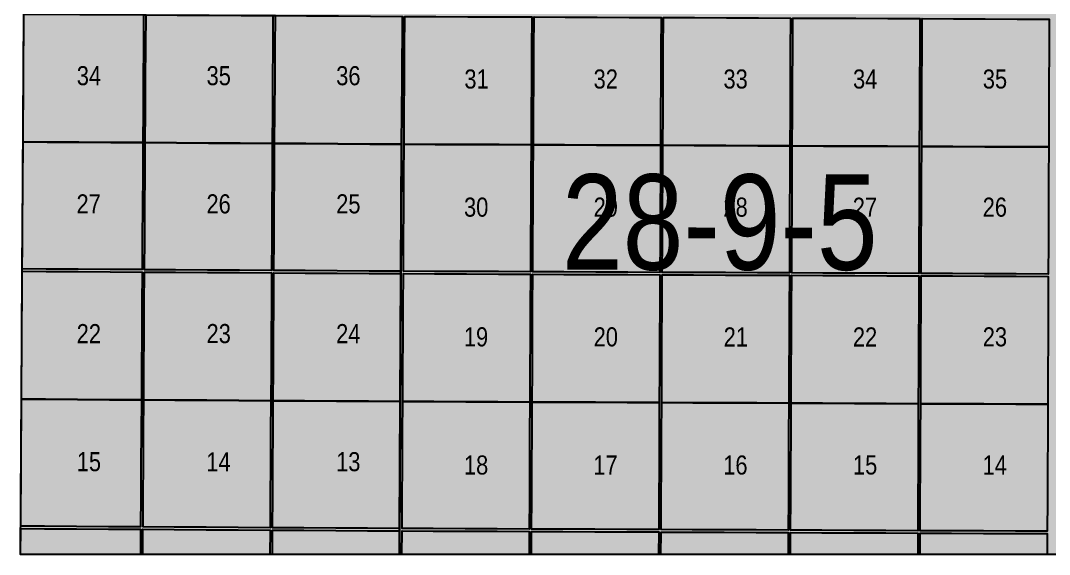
# Model space of a CAD drawing. Extents: x 639460 to 650829, y 5702863 to 5715975.
# Drawn here: x 644716.3 to 645147.6, y 5711990 to 5712213.6 of the extents above; entities that cross this region are included whole.
import ezdxf

# ---------------------------------------------------------------- set-up
doc = ezdxf.new("R2010")
doc.units = 0
doc.header["$LTSCALE"] = 5
doc.linetypes.add('DASHED2', pattern=[9.525, 6.35, -3.175])
doc.layers.add('Quarters', color=8, linetype='Continuous')
doc.layers.add('RoadSeg', color=57, linetype='DASHED2')
doc.layers.add('ROUTE-MAP-BACKGROUND-H', color=7, linetype='Continuous', true_color=0xf0ebff)
doc.styles.add('120', font='ARIALN.TTF', dxfattribs={"height": 13})

msp = doc.modelspace()

# ---------------------------------------------------------------- hatches: boundary and pattern name
at = {"layer": 'ROUTE-MAP-BACKGROUND-H'}
h = msp.add_hatch(color=256, dxfattribs=at)
h.dxf.hatch_style = 1
h.paths.add_polyline_path([(644722.08, 5712923.1), (644716.33, 5711989.96), (646823.87, 5711989.96), (646818.02, 5712923.32)])

# ---------------------------------------------------------------- linework, layer by layer
at = {"layer": 'Quarters'}
for points in [[(644875.19, 5711989.96), (644716.33, 5711989.96), (644717.72, 5712216.37), (644741.13, 5712216.23), (644767.91, 5712216.06), (644768.91, 5712216.06), (644795.36, 5712215.9), (644822.14, 5712215.73), (644823.14, 5712215.73), (644849.59, 5712215.57), (644876.37, 5712215.4), (644876.23, 5712188.62), (644876.08, 5712161.84), (644875.94, 5712135.06), (644875.8, 5712108.61), (644875.8, 5712107.61), (644875.66, 5712080.83), (644875.52, 5712054.05), (644875.38, 5712027.27), (644875.24, 5712000.82), (644875.24, 5711999.82), (644875.19, 5711989.96)], [(644727.41, 5712162.75), (644717.39, 5712162.81), (644717.72, 5712216.37), (644727.74, 5712216.31), (644741.13, 5712216.23), (644754.52, 5712216.15), (644767.91, 5712216.06), (644767.83, 5712202.67), (644767.75, 5712189.28), (644767.67, 5712175.89), (644767.59, 5712162.5), (644754.2, 5712162.59), (644740.8, 5712162.67), (644727.41, 5712162.75)], [(644781.66, 5712162.42), (644768.6, 5712162.5), (644768.68, 5712175.89), (644768.76, 5712189.28), (644768.83, 5712202.67), (644768.91, 5712216.06), (644781.97, 5712215.98), (644795.36, 5712215.9), (644808.75, 5712215.81), (644822.14, 5712215.73), (644822.06, 5712202.34), (644821.99, 5712188.95), (644821.91, 5712175.56), (644821.84, 5712162.17), (644808.44, 5712162.25), (644795.05, 5712162.34), (644781.66, 5712162.42)], [(644835.9, 5712162.09), (644822.84, 5712162.17), (644822.92, 5712175.56), (644822.99, 5712188.95), (644823.07, 5712202.34), (644823.14, 5712215.73), (644836.2, 5712215.65), (644849.59, 5712215.57), (644862.98, 5712215.48), (644876.37, 5712215.4), (644876.3, 5712202.01), (644876.23, 5712188.62), (644876.16, 5712175.23), (644876.08, 5712161.84), (644862.69, 5712161.92), (644849.3, 5712162.01), (644835.9, 5712162.09)], [(644890.15, 5712161.78), (644877.09, 5712161.84), (644877.16, 5712175.23), (644877.23, 5712188.62), (644877.3, 5712202.01), (644877.37, 5712215.4), (644890.43, 5712215.34), (644903.82, 5712215.29), (644917.21, 5712215.23), (644930.6, 5712215.18), (644930.54, 5712201.79), (644930.47, 5712188.39), (644930.4, 5712175), (644930.33, 5712161.61), (644916.94, 5712161.67), (644903.54, 5712161.73), (644890.15, 5712161.78)], [(644944.4, 5712161.55), (644931.34, 5712161.61), (644931.41, 5712175), (644931.47, 5712188.39), (644931.54, 5712201.78), (644931.61, 5712215.17), (644944.66, 5712215.12), (644958.06, 5712215.06), (644971.45, 5712215), (644984.84, 5712214.95), (644984.78, 5712201.55), (644984.71, 5712188.16), (644984.65, 5712174.77), (644984.59, 5712161.38), (644971.19, 5712161.44), (644957.8, 5712161.5), (644944.4, 5712161.55)], [(644998.65, 5712161.32), (644985.59, 5712161.38), (644985.66, 5712174.77), (644985.72, 5712188.16), (644985.78, 5712201.55), (644985.84, 5712214.94), (644998.9, 5712214.89), (645012.29, 5712214.83), (645025.69, 5712214.77), (645039.08, 5712214.71), (645039.02, 5712201.32), (645038.96, 5712187.93), (645038.9, 5712174.54), (645038.84, 5712161.15), (645025.45, 5712161.21), (645012.05, 5712161.27), (644998.65, 5712161.32)], [(645052.91, 5712161.09), (645039.85, 5712161.15), (645039.91, 5712174.54), (645039.96, 5712187.93), (645040.02, 5712201.32), (645040.08, 5712214.71), (645053.14, 5712214.66), (645066.53, 5712214.6), (645079.92, 5712214.54), (645093.32, 5712214.48), (645093.26, 5712201.09), (645093.21, 5712187.7), (645093.15, 5712174.31), (645093.1, 5712160.92), (645079.7, 5712160.98), (645066.31, 5712161.03), (645052.91, 5712161.09)], [(645107.17, 5712160.86), (645094.1, 5712160.92), (645094.16, 5712174.31), (645094.21, 5712187.7), (645094.27, 5712201.09), (645094.32, 5712214.48), (645107.38, 5712214.42), (645120.77, 5712214.37), (645134.16, 5712214.31), (645147.55, 5712214.25), (645147.5, 5712200.86), (645147.45, 5712187.47), (645147.4, 5712174.08), (645147.35, 5712160.69), (645133.96, 5712160.75), (645120.56, 5712160.8), (645107.17, 5712160.86)], [(644727.08, 5712109.52), (644717.06, 5712109.58), (644717.39, 5712162.81), (644727.41, 5712162.75), (644740.8, 5712162.67), (644754.2, 5712162.59), (644767.59, 5712162.5), (644767.51, 5712149.11), (644767.43, 5712135.72), (644767.35, 5712122.33), (644767.28, 5712109.28), (644753.88, 5712109.36), (644740.48, 5712109.44), (644727.08, 5712109.52)], [(644781.34, 5712109.19), (644768.28, 5712109.27), (644768.36, 5712122.33), (644768.44, 5712135.72), (644768.52, 5712149.11), (644768.6, 5712162.5), (644781.66, 5712162.42), (644795.05, 5712162.34), (644808.44, 5712162.25), (644821.84, 5712162.17), (644821.76, 5712148.78), (644821.69, 5712135.39), (644821.61, 5712122), (644821.54, 5712108.95), (644808.14, 5712109.03), (644794.74, 5712109.11), (644781.34, 5712109.19)], [(644835.61, 5712108.86), (644822.54, 5712108.94), (644822.62, 5712122), (644822.69, 5712135.39), (644822.77, 5712148.78), (644822.84, 5712162.17), (644835.9, 5712162.09), (644849.3, 5712162.01), (644862.69, 5712161.92), (644876.08, 5712161.84), (644876.01, 5712148.45), (644875.94, 5712135.06), (644875.87, 5712121.67), (644875.8, 5712108.61), (644862.4, 5712108.7), (644849, 5712108.78), (644835.61, 5712108.86)], [(644889.87, 5712108.56), (644876.81, 5712108.61), (644876.88, 5712121.67), (644876.95, 5712135.06), (644877.02, 5712148.45), (644877.09, 5712161.84), (644890.15, 5712161.78), (644903.54, 5712161.73), (644916.94, 5712161.67), (644930.33, 5712161.61), (644930.27, 5712148.22), (644930.2, 5712134.83), (644930.13, 5712121.44), (644930.07, 5712108.39), (644916.67, 5712108.44), (644903.27, 5712108.5), (644889.87, 5712108.56)], [(644944.14, 5712108.33), (644931.07, 5712108.38), (644931.14, 5712121.44), (644931.2, 5712134.83), (644931.27, 5712148.22), (644931.34, 5712161.61), (644944.4, 5712161.55), (644957.8, 5712161.5), (644971.19, 5712161.44), (644984.59, 5712161.38), (644984.53, 5712147.99), (644984.46, 5712134.6), (644984.4, 5712121.21), (644984.34, 5712108.15), (644970.94, 5712108.21), (644957.54, 5712108.27), (644944.14, 5712108.33)], [(644998.41, 5712108.09), (644985.34, 5712108.15), (644985.4, 5712121.21), (644985.47, 5712134.6), (644985.53, 5712147.99), (644985.59, 5712161.38), (644998.65, 5712161.32), (645012.05, 5712161.27), (645025.45, 5712161.21), (645038.84, 5712161.15), (645038.78, 5712147.76), (645038.73, 5712134.37), (645038.67, 5712120.98), (645038.61, 5712107.92), (645025.21, 5712107.98), (645011.81, 5712108.04), (644998.41, 5712108.09)], [(645052.68, 5712107.86), (645039.61, 5712107.92), (645039.67, 5712120.97), (645039.73, 5712134.37), (645039.79, 5712147.76), (645039.85, 5712161.15), (645052.91, 5712161.09), (645066.31, 5712161.03), (645079.7, 5712160.98), (645093.1, 5712160.92), (645093.05, 5712147.53), (645092.99, 5712134.14), (645092.94, 5712120.75), (645092.89, 5712107.69), (645079.48, 5712107.75), (645066.08, 5712107.81), (645052.68, 5712107.86)], [(645106.96, 5712107.63), (645093.89, 5712107.69), (645093.94, 5712120.74), (645094, 5712134.13), (645094.05, 5712147.53), (645094.1, 5712160.92), (645107.17, 5712160.86), (645120.56, 5712160.8), (645133.96, 5712160.75), (645147.35, 5712160.69), (645147.3, 5712147.3), (645147.25, 5712133.91), (645147.2, 5712120.51), (645147.16, 5712107.46), (645133.76, 5712107.52), (645120.36, 5712107.57), (645106.96, 5712107.63)], [(644726.75, 5712054.96), (644716.73, 5712055.02), (644717.06, 5712108.58), (644727.08, 5712108.52), (644740.47, 5712108.44), (644753.87, 5712108.36), (644767.27, 5712108.27), (644767.19, 5712094.88), (644767.11, 5712081.49), (644767.04, 5712068.1), (644766.96, 5712054.71), (644753.55, 5712054.8), (644740.15, 5712054.88), (644726.75, 5712054.96)], [(644781.03, 5712054.63), (644767.96, 5712054.71), (644768.04, 5712068.1), (644768.12, 5712081.49), (644768.2, 5712094.88), (644768.28, 5712108.27), (644781.34, 5712108.19), (644794.74, 5712108.11), (644808.14, 5712108.02), (644821.53, 5712107.94), (644821.46, 5712094.55), (644821.39, 5712081.16), (644821.31, 5712067.77), (644821.24, 5712054.38), (644807.83, 5712054.46), (644794.43, 5712054.55), (644781.03, 5712054.63)], [(644835.31, 5712054.3), (644822.24, 5712054.38), (644822.32, 5712067.77), (644822.39, 5712081.16), (644822.46, 5712094.55), (644822.54, 5712107.94), (644835.6, 5712107.86), (644849, 5712107.77), (644862.4, 5712107.69), (644875.8, 5712107.61), (644875.73, 5712094.22), (644875.66, 5712080.83), (644875.59, 5712067.44), (644875.52, 5712054.05), (644862.12, 5712054.13), (644848.71, 5712054.21), (644835.31, 5712054.3)], [(644889.59, 5712053.99), (644876.52, 5712054.04), (644876.59, 5712067.43), (644876.66, 5712080.82), (644876.73, 5712094.22), (644876.8, 5712107.61), (644889.86, 5712107.55), (644903.26, 5712107.49), (644916.66, 5712107.44), (644930.06, 5712107.38), (644930, 5712093.99), (644929.93, 5712080.6), (644929.87, 5712067.21), (644929.8, 5712053.82), (644916.4, 5712053.88), (644902.99, 5712053.93), (644889.59, 5712053.99)], [(644943.88, 5712053.76), (644930.81, 5712053.81), (644930.87, 5712067.21), (644930.94, 5712080.6), (644931, 5712093.99), (644931.07, 5712107.38), (644944.13, 5712107.32), (644957.53, 5712107.26), (644970.93, 5712107.21), (644984.33, 5712107.15), (644984.27, 5712093.76), (644984.21, 5712080.37), (644984.15, 5712066.98), (644984.09, 5712053.59), (644970.68, 5712053.64), (644957.28, 5712053.7), (644943.88, 5712053.76)], [(644998.16, 5712053.53), (644985.09, 5712053.58), (644985.15, 5712066.97), (644985.22, 5712080.36), (644985.28, 5712093.76), (644985.34, 5712107.15), (644998.4, 5712107.09), (645011.8, 5712107.03), (645025.21, 5712106.98), (645038.61, 5712106.92), (645038.55, 5712093.53), (645038.49, 5712080.14), (645038.43, 5712066.75), (645038.38, 5712053.36), (645024.97, 5712053.41), (645011.57, 5712053.47), (644998.16, 5712053.53)], [(645052.45, 5712053.3), (645039.38, 5712053.35), (645039.44, 5712066.74), (645039.5, 5712080.13), (645039.55, 5712093.52), (645039.61, 5712106.91), (645052.68, 5712106.86), (645066.08, 5712106.8), (645079.48, 5712106.74), (645092.88, 5712106.69), (645092.83, 5712093.3), (645092.77, 5712079.91), (645092.72, 5712066.51), (645092.67, 5712053.12), (645079.26, 5712053.18), (645065.86, 5712053.24), (645052.45, 5712053.3)], [(645106.74, 5712053.06), (645093.67, 5712053.12), (645093.73, 5712066.51), (645093.78, 5712079.9), (645093.83, 5712093.29), (645093.89, 5712106.68), (645106.95, 5712106.63), (645120.35, 5712106.57), (645133.75, 5712106.51), (645147.15, 5712106.45), (645147.1, 5712093.06), (645147.05, 5712079.67), (645147.01, 5712066.28), (645146.96, 5712052.89), (645133.55, 5712052.95), (645120.15, 5712053.01), (645106.74, 5712053.06)], [(644726.42, 5712001.73), (644716.4, 5712001.8), (644716.73, 5712055.02), (644726.75, 5712054.96), (644740.15, 5712054.88), (644753.55, 5712054.8), (644766.96, 5712054.71), (644766.88, 5712041.32), (644766.8, 5712027.93), (644766.72, 5712014.54), (644766.65, 5712001.49), (644753.24, 5712001.57), (644739.83, 5712001.65), (644726.42, 5712001.73)], [(644780.72, 5712001.4), (644767.65, 5712001.48), (644767.73, 5712014.54), (644767.8, 5712027.93), (644767.88, 5712041.32), (644767.96, 5712054.71), (644781.03, 5712054.63), (644794.43, 5712054.55), (644807.83, 5712054.46), (644821.24, 5712054.38), (644821.16, 5712040.99), (644821.09, 5712027.6), (644821.02, 5712014.21), (644820.94, 5712001.16), (644807.54, 5712001.24), (644794.13, 5712001.32), (644780.72, 5712001.4)], [(644835.02, 5712001.07), (644821.95, 5712001.15), (644822.02, 5712014.21), (644822.09, 5712027.6), (644822.17, 5712040.99), (644822.24, 5712054.38), (644835.31, 5712054.3), (644848.71, 5712054.21), (644862.12, 5712054.13), (644875.52, 5712054.05), (644875.45, 5712040.66), (644875.38, 5712027.27), (644875.31, 5712013.88), (644875.24, 5712000.82), (644861.83, 5712000.9), (644848.43, 5712000.99), (644835.02, 5712001.07)], [(644889.32, 5712000.76), (644876.25, 5712000.82), (644876.31, 5712013.87), (644876.38, 5712027.26), (644876.45, 5712040.65), (644876.52, 5712054.04), (644889.59, 5712053.99), (644902.99, 5712053.93), (644916.4, 5712053.88), (644929.8, 5712053.82), (644929.74, 5712040.43), (644929.67, 5712027.04), (644929.61, 5712013.65), (644929.54, 5712000.59), (644916.13, 5712000.65), (644902.73, 5712000.71), (644889.32, 5712000.76)], [(644943.62, 5712000.53), (644930.55, 5712000.59), (644930.61, 5712013.64), (644930.68, 5712027.03), (644930.74, 5712040.42), (644930.81, 5712053.81), (644943.88, 5712053.76), (644957.28, 5712053.7), (644970.68, 5712053.64), (644984.09, 5712053.59), (644984.03, 5712040.2), (644983.97, 5712026.81), (644983.9, 5712013.42), (644983.84, 5712000.36), (644970.44, 5712000.42), (644957.03, 5712000.47), (644943.62, 5712000.53)], [(644997.92, 5712000.3), (644984.85, 5712000.36), (644984.91, 5712013.41), (644984.97, 5712026.8), (644985.03, 5712040.19), (644985.09, 5712053.58), (644998.16, 5712053.53), (645011.57, 5712053.47), (645024.97, 5712053.41), (645038.38, 5712053.36), (645038.32, 5712039.97), (645038.26, 5712026.57), (645038.2, 5712013.18), (645038.15, 5712000.13), (645024.74, 5712000.19), (645011.33, 5712000.24), (644997.92, 5712000.3)], [(645052.23, 5712000.07), (645039.15, 5712000.12), (645039.21, 5712013.18), (645039.27, 5712026.57), (645039.32, 5712039.96), (645039.38, 5712053.35), (645052.45, 5712053.3), (645065.86, 5712053.24), (645079.26, 5712053.18), (645092.67, 5712053.12), (645092.61, 5712039.73), (645092.56, 5712026.34), (645092.51, 5712012.95), (645092.46, 5711999.9), (645079.05, 5711999.95), (645065.64, 5712000.01), (645052.23, 5712000.07)], [(645106.53, 5711999.84), (645093.46, 5711999.89), (645093.51, 5712012.95), (645093.57, 5712026.34), (645093.62, 5712039.73), (645093.67, 5712053.12), (645106.74, 5712053.06), (645120.15, 5712053.01), (645133.55, 5712052.95), (645146.96, 5712052.89), (645146.91, 5712039.5), (645146.86, 5712026.11), (645146.81, 5712012.72), (645146.76, 5711999.66), (645133.35, 5711999.72), (645119.94, 5711999.78), (645106.53, 5711999.84)], [(644766.58, 5711989.96), (644716.33, 5711989.96), (644716.39, 5712000.79), (644726.42, 5712000.73), (644739.82, 5712000.65), (644753.23, 5712000.57), (644766.64, 5712000.48), (644766.58, 5711989.96)], [(644820.88, 5711989.96), (644767.58, 5711989.96), (644767.64, 5712000.48), (644780.72, 5712000.4), (644794.12, 5712000.32), (644807.53, 5712000.23), (644820.94, 5712000.15), (644820.88, 5711989.96)], [(644875.19, 5711989.96), (644821.89, 5711989.96), (644821.94, 5712000.15), (644835.01, 5712000.07), (644848.42, 5711999.98), (644861.83, 5711999.9), (644875.24, 5711999.82), (644875.19, 5711989.96)], [(644929.49, 5711989.96), (644876.19, 5711989.96), (644876.24, 5711999.81), (644889.31, 5711999.76), (644902.72, 5711999.7), (644916.13, 5711999.64), (644929.54, 5711999.59), (644929.49, 5711989.96)], [(644983.8, 5711989.96), (644930.49, 5711989.96), (644930.54, 5711999.58), (644943.61, 5711999.53), (644957.02, 5711999.47), (644970.43, 5711999.41), (644983.84, 5711999.36), (644983.8, 5711989.96)], [(645038.1, 5711989.96), (644984.8, 5711989.96), (644984.84, 5711999.35), (644997.92, 5711999.3), (645011.33, 5711999.24), (645024.73, 5711999.18), (645038.14, 5711999.12), (645038.1, 5711989.96)], [(645092.42, 5711989.96), (645039.11, 5711989.96), (645039.15, 5711999.12), (645052.22, 5711999.06), (645065.63, 5711999.01), (645079.04, 5711998.95), (645092.45, 5711998.89), (645092.42, 5711989.96)], [(645146.73, 5711989.96), (645093.42, 5711989.96), (645093.46, 5711998.89), (645106.53, 5711998.83), (645119.94, 5711998.77), (645133.35, 5711998.72), (645146.76, 5711998.66), (645146.73, 5711989.96)]]:
    msp.add_lwpolyline(points, close=True, dxfattribs=at)
msp.add_lwpolyline([(645201.03, 5711989.96), (644875.19, 5711989.96), (644875.24, 5711999.82), (644875.24, 5712000.82), (644875.38, 5712027.27), (644875.52, 5712054.05), (644875.66, 5712080.83), (644875.8, 5712107.61), (644875.8, 5712108.61), (644875.94, 5712135.06), (644876.08, 5712161.84), (644876.23, 5712188.62), (644876.37, 5712215.4)], dxfattribs=at)

# ---------------------------------------------------------------- texts
at = {"layer": 'RoadSeg', "style": '120'}
for s, p in [('34', (644739.89, 5712186.56)), ('35', (644794.3, 5712186.56)), ('36', (644848.64, 5712186.55)), ('31', (644902.37, 5712185.17)), ('32', (644956.55, 5712185.17)), ('33', (645010.99, 5712185.17)), ('34', (645065.31, 5712185.17)), ('35', (645119.71, 5712185.17)), ('27', (644739.78, 5712132.83)), ('26', (644794.25, 5712132.85)), ('25', (644848.64, 5712132.86)), ('30', (644902.23, 5712131.48)), ('29', (644956.56, 5712131.49)), ('28', (645010.96, 5712131.48)), ('27', (645065.19, 5712131.45)), ('26', (645119.66, 5712131.47)), ('22', (644739.84, 5712078.47)), ('23', (644794.28, 5712078.5)), ('24', (644848.6, 5712078.47)), ('19', (644902.15, 5712077.13)), ('20', (644956.57, 5712077.12)), ('21', (645011.07, 5712077.08)), ('22', (645065.25, 5712077.08)), ('23', (645119.69, 5712077.12)), ('15', (644739.87, 5712024.82)), ('14', (644794.19, 5712024.79)), ('13', (644848.6, 5712024.81)), ('18', (644902.19, 5712023.43)), ('16', (645010.89, 5712023.42)), ('15', (645065.28, 5712023.44)), ('17', (644956.42, 5712023.41)), ('14', (645119.6, 5712023.41))]:
    msp.add_text(s, height=8.004, dxfattribs=at).set_placement(p)
msp.add_text('28-9-5', height=39.983, rotation=359.9576, dxfattribs=at).set_placement((644943.26, 5712109.28))

doc.saveas('drawing.dxf')
